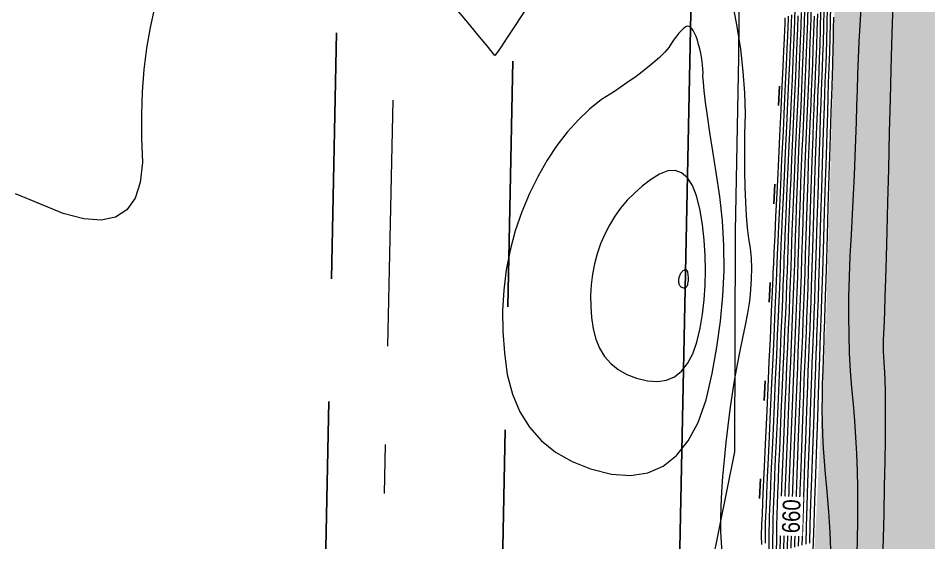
# Model space of a CAD drawing. Extents: x 408914 to 412362, y 6133812 to 6135729.
# Drawn here: x 410515.71 to 410562.01, y 6134141.28 to 6134167.95 of the extents above; entities that cross this region are included whole.
import ezdxf

# ---------------------------------------------------------------- set-up
doc = ezdxf.new("R2010")
doc.units = 0
doc.header["$LTSCALE"] = 5
for name, pattern in [('CENTERLINEX33', [6.5, 2.5, -1, 0.5, -1, 0.5, -1]), ('foc-FLOWLINE', [3.75, 2.5, -1.25]), ('foc-TOPO', [1, 0.2, -0.8])]:
    doc.linetypes.add(name, pattern=pattern)
for name, color, linetype in [('AS-ROADS', 254, 'Continuous'), ('F-EZE', 190, 'foc-FLOWLINE'), ('L-SEC', 7, 'Continuous'), ('T-LOW-AREA', 48, 'foc-TOPO')]:
    doc.layers.add(name, color=color, linetype=linetype)
for name, color, linetype, lineweight, true_color in [('AS-TELUS-ATCO PIPELINES', 7, 'foc-TEL', 9, 0xff9c38), ('C-TOPO-MAJR', 7, 'Continuous', 15, 0xd3aa5f), ('C-TOPO-MINR', 7, 'Continuous', 13, 0xe9d5af)]:
    doc.layers.add(name, color=color, linetype=linetype, lineweight=lineweight, true_color=true_color)
doc.layers.add('C-TOPO-MAJR-TEXT', color=7, linetype='Continuous', true_color=0x644b1b)
doc.layers.add('EXISTING PIPE (EXIST OR HP)', color=240, linetype='CENTERLINEX33', lineweight=20)
doc.styles.add('foc-LtypeFont', font='ARIALN.TTF', dxfattribs={"height": 7.35})
doc.styles.get("Standard").update_dxf_attribs({"font": 'ARIALN.TTF'})
doc.linetypes.add('foc-TEL', pattern='A,2,-1,["T",foc-LtypeFont,S=0.2,R=0,X=-0.425,Y=-0.75],-1.24,8', length=12.24)

msp = doc.modelspace()

# ---------------------------------------------------------------- hatches: boundary and pattern name
at = {"layer": 'AS-ROADS'}
h = msp.add_hatch(color=256, dxfattribs=at)
h.dxf.hatch_style = 1
h.paths.add_polyline_path([(410459.909, 6134102.815), (410473.373, 6134102.384), (410487.29, 6134102.369), (410499.54, 6134102.143), (410513.633, 6134101.862), (410531.19, 6134101.362), (410542.545, 6134101.244), (410562.978, 6134100.497), (410563.603, 6134105.075), (410564.351, 6134126.276), (410564.18, 6134137.58), (410564.457, 6134150.553), (410564.94, 6134169.43), (410565.468, 6134203.166), (410557.785, 6134203.061), (410557.554, 6134191.021), (410557.365, 6134178.284), (410557.163, 6134165.844), (410556.792, 6134152.62), (410556.119, 6134139.367), (410555.828, 6134127.005), (410555.488, 6134118.286), (410554.713, 6134114.745), (410553.303, 6134112.519), (410550.402, 6134110.311), (410546.861, 6134109.539), (410543.571, 6134109.474), (410534.917, 6134109.269), (410523.2, 6134109.396), (410510.918, 6134109.711), (410498.397, 6134109.913), (410486.022, 6134110.19), (410473.281, 6134110.347), (410460.165, 6134110.66)])

# ---------------------------------------------------------------- linework, layer by layer
at = {"layer": 'AS-TELUS-ATCO PIPELINES', "flags": 128}
msp.add_lwpolyline([(410546.272, 6134095.98), (410546.422, 6134099.006), (410547.594, 6134111.464), (410548.568, 6134118.576), (410548.586, 6134121.776), (410548.631, 6134122.445), (410547.956, 6134129.888), (410548.44, 6134131.919), (410549.77, 6134135.018), (410550.587, 6134138.183), (410552.145, 6134145.91), (410552.179, 6134157.127), (410552.348, 6134165.976), (410552.569, 6134191.053), (410553.031, 6134200.38)], dxfattribs=at)
at = {"layer": 'C-TOPO-MAJR', "flags": 128}
for points in [[(410555.689, 6134168.419), (410555.666, 6134167.677), (410555.639, 6134166.903), (410555.609, 6134166.096), (410555.575, 6134165.257), (410555.537, 6134164.385), (410555.495, 6134163.481), (410555.45, 6134162.545), (410555.408, 6134161.639), (410555.369, 6134160.765), (410555.333, 6134159.921), (410555.3, 6134159.108), (410555.27, 6134158.326), (410555.242, 6134157.575), (410555.218, 6134156.854), (410555.197, 6134156.165), (410555.173, 6134155.445), (410555.147, 6134154.696), (410555.117, 6134153.917), (410555.086, 6134153.107), (410555.051, 6134152.268), (410555.014, 6134151.399), (410554.974, 6134150.5), (410554.932, 6134149.571), (410554.891, 6134148.67), (410554.853, 6134147.795), (410554.818, 6134146.947), (410554.784, 6134146.126), (410554.752, 6134145.332), (410554.723, 6134144.566), (410554.696, 6134143.826), (410554.671, 6134143.113), (410554.652, 6134142.389), (410554.637, 6134141.653), (410554.627, 6134140.906)], [(410557.017, 6134168.684), (410556.994, 6134167.715), (410556.974, 6134166.914), (410556.957, 6134166.281), (410556.944, 6134165.817), (410556.934, 6134165.52), (410556.928, 6134165.392), (410556.917, 6134165.09), (410556.901, 6134164.614), (410556.879, 6134163.964), (410556.853, 6134163.141), (410556.821, 6134162.144), (410556.785, 6134160.973), (410556.743, 6134159.628), (410556.697, 6134158.11), (410556.655, 6134156.763), (410556.618, 6134155.588), (410556.587, 6134154.585), (410556.56, 6134153.754), (410556.539, 6134153.095), (410556.522, 6134152.607), (410556.51, 6134152.292), (410556.504, 6134152.148), (410556.491, 6134151.831), (410556.473, 6134151.341), (410556.449, 6134150.678), (410556.419, 6134149.842), (410556.384, 6134148.833), (410556.342, 6134147.651), (410556.295, 6134146.296), (410556.242, 6134144.768), (410556.195, 6134143.426), (410556.156, 6134142.272), (410556.123, 6134141.304), (410556.096, 6134140.523)], [(410555.025, 6134168.13), (410555.011, 6134167.718), (410554.99, 6134167.173), (410554.962, 6134166.496), (410554.926, 6134165.687), (410554.883, 6134164.744), (410554.833, 6134163.669), (410554.776, 6134162.462), (410554.711, 6134161.121), (410554.654, 6134159.914), (410554.603, 6134158.84), (410554.56, 6134157.899), (410554.523, 6134157.091), (410554.494, 6134156.417), (410554.471, 6134155.876), (410554.456, 6134155.467), (410554.447, 6134155.192), (410554.432, 6134154.786), (410554.411, 6134154.25), (410554.383, 6134153.582), (410554.348, 6134152.784), (410554.307, 6134151.855), (410554.26, 6134150.795), (410554.206, 6134149.604), (410554.146, 6134148.283), (410554.091, 6134147.089), (410554.043, 6134146.022), (410554.002, 6134145.081), (410553.966, 6134144.268), (410553.937, 6134143.582), (410553.914, 6134143.023), (410553.897, 6134142.591), (410553.886, 6134142.286), (410553.88, 6134141.87), (410553.877, 6134141.344), (410553.879, 6134140.706)], [(410556.342, 6134168.18), (410556.317, 6134167.309), (410556.291, 6134166.505), (410556.266, 6134165.769), (410556.24, 6134165.101), (410556.215, 6134164.501), (410556.189, 6134163.968), (410556.163, 6134163.365), (410556.135, 6134162.689), (410556.106, 6134161.943), (410556.076, 6134161.124), (410556.045, 6134160.235), (410556.014, 6134159.274), (410555.981, 6134158.241), (410555.947, 6134157.137), (410555.914, 6134156.104), (410555.883, 6134155.142), (410555.852, 6134154.251), (410555.823, 6134153.431), (410555.795, 6134152.681), (410555.768, 6134152.003), (410555.742, 6134151.396), (410555.718, 6134150.86), (410555.691, 6134150.25), (410555.663, 6134149.568), (410555.633, 6134148.812), (410555.602, 6134147.984), (410555.568, 6134147.083), (410555.533, 6134146.108), (410555.496, 6134145.061), (410555.457, 6134143.94), (410555.423, 6134142.908), (410555.396, 6134141.962), (410555.375, 6134141.105)], [(410547.151, 6134149.651), (410547.706, 6134149.51), (410548.212, 6134149.475), (410548.669, 6134149.546), (410549.077, 6134149.723), (410549.435, 6134150.005), (410549.745, 6134150.392), (410550.005, 6134150.886), (410550.216, 6134151.484), (410550.378, 6134152.189), (410550.504, 6134152.905), (410550.593, 6134153.634), (410550.646, 6134154.375), (410550.663, 6134155.127), (410550.643, 6134155.892), (410550.587, 6134156.669), (410550.495, 6134157.458), (410550.366, 6134158.259), (410550.196, 6134158.923), (410549.986, 6134159.45), (410549.734, 6134159.84), (410549.441, 6134160.092), (410549.107, 6134160.208), (410548.732, 6134160.186), (410548.316, 6134160.027), (410547.859, 6134159.731), (410547.433, 6134159.41), (410547.038, 6134159.065), (410546.674, 6134158.695), (410546.341, 6134158.3), (410546.039, 6134157.881), (410545.768, 6134157.438), (410545.528, 6134156.97), (410545.319, 6134156.477), (410545.146, 6134155.974), (410545.008, 6134155.46), (410544.907, 6134154.936), (410544.841, 6134154.401), (410544.811, 6134153.856), (410544.817, 6134153.301), (410544.859, 6134152.735), (410544.936, 6134152.159), (410545.073, 6134151.637), (410545.27, 6134151.17), (410545.527, 6134150.757), (410545.843, 6134150.399), (410546.219, 6134150.095), (410546.655, 6134149.845), (410547.151, 6134149.651)]]:
    msp.add_lwpolyline(points, dxfattribs=at)
at = {"layer": 'C-TOPO-MINR', "ltscale": 0.1, "flags": 128}
for points in [[(410522.636, 6134168.495), (410522.412, 6134167.48), (410522.232, 6134166.428), (410522.099, 6134165.339), (410522.011, 6134164.214), (410521.969, 6134163.053), (410521.972, 6134161.855), (410522.022, 6134160.62), (410521.915, 6134159.602), (410521.652, 6134158.799), (410521.233, 6134158.211), (410520.659, 6134157.84), (410519.928, 6134157.684), (410519.041, 6134157.744), (410517.999, 6134158.02), (410516.801, 6134158.511), (410515.572, 6134159.023)], [(410541.491, 6134168.358), (410540.982, 6134167.584), (410540.573, 6134166.967), (410540.265, 6134166.506), (410540.058, 6134166.203), (410539.951, 6134166.056), (410539.944, 6134166.065), (410539.811, 6134166.227), (410539.55, 6134166.542), (410539.162, 6134167.008), (410538.648, 6134167.627), (410538.006, 6134168.399)], [(410551.504, 6134140.775), (410551.462, 6134141.288), (410551.439, 6134141.855), (410551.436, 6134142.476), (410551.452, 6134143.15), (410551.487, 6134143.877), (410551.542, 6134144.657), (410551.616, 6134145.491), (410551.71, 6134146.377), (410551.81, 6134147.233), (410551.917, 6134148.057), (410552.03, 6134148.85), (410552.15, 6134149.612), (410552.277, 6134150.343), (410552.41, 6134151.042), (410552.55, 6134151.709), (410552.696, 6134152.346), (410552.814, 6134152.963), (410552.905, 6134153.561), (410552.967, 6134154.14), (410553.002, 6134154.699), (410553.008, 6134155.239), (410552.986, 6134155.76), (410552.937, 6134156.262), (410552.859, 6134156.745), (410552.794, 6134157.297), (410552.742, 6134157.917), (410552.701, 6134158.607), (410552.673, 6134159.366), (410552.658, 6134160.194), (410552.654, 6134161.091), (410552.663, 6134162.057), (410552.685, 6134163.092), (410552.656, 6134164.156), (410552.577, 6134165.25), (410552.448, 6134166.372), (410552.269, 6134167.525), (410552.04, 6134168.706)], [(410555.196, 6134168.379), (410555.18, 6134167.893), (410555.159, 6134167.299), (410555.131, 6134166.598), (410555.097, 6134165.789), (410555.056, 6134164.872), (410555.009, 6134163.848), (410554.956, 6134162.716), (410554.896, 6134161.477), (410554.842, 6134160.345), (410554.795, 6134159.321), (410554.753, 6134158.405), (410554.717, 6134157.596), (410554.688, 6134156.894), (410554.664, 6134156.3), (410554.646, 6134155.814), (410554.635, 6134155.435), (410554.617, 6134154.951), (410554.595, 6134154.361), (410554.566, 6134153.666), (410554.533, 6134152.865), (410554.493, 6134151.958), (410554.449, 6134150.946), (410554.398, 6134149.828), (410554.342, 6134148.605), (410554.291, 6134147.484), (410554.246, 6134146.465), (410554.206, 6134145.548), (410554.171, 6134144.733), (410554.141, 6134144.02), (410554.116, 6134143.408), (410554.097, 6134142.9), (410554.083, 6134142.493), (410554.073, 6134142), (410554.067, 6134141.421), (410554.066, 6134140.756)], [(410555.858, 6134168.594), (410555.835, 6134167.803), (410555.808, 6134167.004), (410555.779, 6134166.198), (410555.747, 6134165.385), (410555.713, 6134164.564), (410555.675, 6134163.736), (410555.635, 6134162.901), (410555.597, 6134162.071), (410555.56, 6134161.246), (410555.526, 6134160.426), (410555.494, 6134159.612), (410555.464, 6134158.803), (410555.435, 6134157.999), (410555.409, 6134157.201), (410555.384, 6134156.408), (410555.358, 6134155.61), (410555.331, 6134154.807), (410555.301, 6134154), (410555.27, 6134153.188), (410555.237, 6134152.372), (410555.203, 6134151.55), (410555.166, 6134150.724), (410555.128, 6134149.893), (410555.091, 6134149.065), (410555.056, 6134148.238), (410555.021, 6134147.413), (410554.988, 6134146.591), (410554.956, 6134145.77), (410554.926, 6134144.951), (410554.896, 6134144.135), (410554.868, 6134143.32), (410554.845, 6134142.518), (410554.826, 6134141.73), (410554.814, 6134140.955)], [(410556.028, 6134168.769), (410556.004, 6134167.929), (410555.978, 6134167.106), (410555.95, 6134166.3), (410555.92, 6134165.513), (410555.889, 6134164.743), (410555.855, 6134163.991), (410555.82, 6134163.257), (410555.785, 6134162.502), (410555.752, 6134161.727), (410555.719, 6134160.932), (410555.688, 6134160.116), (410555.658, 6134159.28), (410555.628, 6134158.424), (410555.599, 6134157.548), (410555.572, 6134156.651), (410555.544, 6134155.775), (410555.515, 6134154.919), (410555.485, 6134154.084), (410555.454, 6134153.269), (410555.423, 6134152.475), (410555.391, 6134151.701), (410555.358, 6134150.948), (410555.325, 6134150.215), (410555.291, 6134149.46), (410555.258, 6134148.681), (410555.225, 6134147.88), (410555.193, 6134147.055), (410555.16, 6134146.207), (410555.128, 6134145.337), (410555.096, 6134144.443), (410555.064, 6134143.527), (410555.038, 6134142.648), (410555.016, 6134141.808), (410555.001, 6134141.005)], [(410556.68, 6134168.432), (410556.655, 6134167.512), (410556.633, 6134166.71), (410556.612, 6134166.025), (410556.592, 6134165.459), (410556.575, 6134165.011), (410556.559, 6134164.68), (410556.54, 6134164.227), (410556.518, 6134163.652), (410556.493, 6134162.954), (410556.465, 6134162.133), (410556.433, 6134161.189), (410556.399, 6134160.123), (410556.362, 6134158.935), (410556.322, 6134157.623), (410556.285, 6134156.434), (410556.25, 6134155.365), (410556.219, 6134154.418), (410556.192, 6134153.592), (410556.167, 6134152.888), (410556.145, 6134152.305), (410556.126, 6134151.844), (410556.111, 6134151.504), (410556.091, 6134151.041), (410556.068, 6134150.454), (410556.041, 6134149.745), (410556.01, 6134148.913), (410555.976, 6134147.958), (410555.937, 6134146.88), (410555.895, 6134145.678), (410555.849, 6134144.354), (410555.809, 6134143.167), (410555.776, 6134142.117), (410555.749, 6134141.205)], [(410556.849, 6134168.558), (410556.825, 6134167.613), (410556.803, 6134166.812), (410556.784, 6134166.153), (410556.768, 6134165.638), (410556.755, 6134165.265), (410556.743, 6134165.036), (410556.728, 6134164.659), (410556.709, 6134164.133), (410556.686, 6134163.459), (410556.659, 6134162.637), (410556.627, 6134161.667), (410556.592, 6134160.548), (410556.553, 6134159.281), (410556.509, 6134157.867), (410556.47, 6134156.598), (410556.434, 6134155.477), (410556.403, 6134154.502), (410556.376, 6134153.673), (410556.353, 6134152.991), (410556.334, 6134152.456), (410556.318, 6134152.068), (410556.307, 6134151.826), (410556.291, 6134151.436), (410556.271, 6134150.898), (410556.245, 6134150.212), (410556.215, 6134149.378), (410556.18, 6134148.395), (410556.14, 6134147.265), (410556.095, 6134145.987), (410556.045, 6134144.561), (410556.002, 6134143.297), (410555.966, 6134142.194), (410555.936, 6134141.254)], [(410558.557, 6134168.452), (410558.504, 6134167.595), (410558.458, 6134166.75), (410558.418, 6134165.918), (410558.385, 6134165.099), (410558.36, 6134164.292), (410558.341, 6134163.498), (410558.317, 6134162.669), (410558.287, 6134161.804), (410558.253, 6134160.903), (410558.213, 6134159.966), (410558.167, 6134158.994), (410558.117, 6134157.986), (410558.061, 6134156.942), (410558.001, 6134155.862), (410557.958, 6134154.814), (410557.933, 6134153.795), (410557.925, 6134152.808), (410557.936, 6134151.851), (410557.964, 6134150.924), (410558.011, 6134150.029), (410558.075, 6134149.164), (410558.157, 6134148.329), (410558.226, 6134147.49), (410558.283, 6134146.645), (410558.328, 6134145.796), (410558.36, 6134144.942), (410558.379, 6134144.082), (410558.386, 6134143.218), (410558.381, 6134142.349), (410558.363, 6134141.474), (410558.345, 6134140.71)], [(410560.184, 6134168.569), (410560.153, 6134167.689), (410560.119, 6134166.608), (410560.082, 6134165.327), (410560.043, 6134163.845), (410560.001, 6134162.163), (410559.956, 6134160.281), (410559.914, 6134158.593), (410559.876, 6134157.1), (410559.841, 6134155.801), (410559.809, 6134154.697), (410559.781, 6134153.787), (410559.756, 6134153.072), (410559.734, 6134152.551), (410559.716, 6134152.224), (410559.703, 6134151.907), (410559.695, 6134151.599), (410559.693, 6134151.3), (410559.696, 6134151.011), (410559.705, 6134150.731), (410559.719, 6134150.46), (410559.738, 6134150.198), (410559.763, 6134149.946), (410559.781, 6134149.55), (410559.793, 6134149.01), (410559.797, 6134148.326), (410559.795, 6134147.498), (410559.786, 6134146.527), (410559.771, 6134145.411), (410559.748, 6134144.152), (410559.719, 6134142.749), (410559.691, 6134141.522), (410559.662, 6134140.473)], [(410554.687, 6134167.969), (410554.685, 6134167.71), (410554.683, 6134167.63), (410554.672, 6134167.367), (410554.652, 6134166.922), (410554.623, 6134166.293), (410554.585, 6134165.482), (410554.538, 6134164.488), (410554.482, 6134163.311), (410554.416, 6134161.952), (410554.342, 6134160.409), (410554.277, 6134159.051), (410554.22, 6134157.878), (410554.173, 6134156.888), (410554.135, 6134156.083), (410554.106, 6134155.462), (410554.085, 6134155.026), (410554.074, 6134154.774), (410554.072, 6134154.706), (410554.062, 6134154.457), (410554.043, 6134154.027), (410554.015, 6134153.415), (410553.98, 6134152.622), (410553.936, 6134151.648), (410553.883, 6134150.493), (410553.822, 6134149.157), (410553.753, 6134147.639), (410553.691, 6134146.298), (410553.638, 6134145.135), (410553.594, 6134144.148), (410553.557, 6134143.339), (410553.529, 6134142.707), (410553.509, 6134142.251), (410553.497, 6134141.973), (410553.494, 6134141.872), (410553.494, 6134141.611), (410553.497, 6134141.189)], [(410554.858, 6134168.06), (410554.854, 6134167.88), (410554.841, 6134167.543), (410554.821, 6134167.048), (410554.792, 6134166.395), (410554.756, 6134165.584), (410554.711, 6134164.616), (410554.657, 6134163.49), (410554.596, 6134162.207), (410554.527, 6134160.765), (410554.465, 6134159.483), (410554.412, 6134158.359), (410554.366, 6134157.394), (410554.329, 6134156.587), (410554.3, 6134155.94), (410554.278, 6134155.451), (410554.265, 6134155.121), (410554.26, 6134154.949), (410554.247, 6134154.622), (410554.227, 6134154.138), (410554.199, 6134153.499), (410554.164, 6134152.703), (410554.122, 6134151.752), (410554.071, 6134150.644), (410554.014, 6134149.381), (410553.949, 6134147.961), (410553.891, 6134146.694), (410553.841, 6134145.578), (410553.798, 6134144.615), (410553.762, 6134143.804), (410553.733, 6134143.144), (410553.711, 6134142.637), (410553.697, 6134142.282), (410553.69, 6134142.079), (410553.687, 6134141.74), (410553.687, 6134141.266)], [(410555.35, 6134168.068), (410555.328, 6134167.425), (410555.3, 6134166.699), (410555.267, 6134165.891), (410555.229, 6134165), (410555.185, 6134164.027), (410555.136, 6134162.971), (410555.081, 6134161.833), (410555.031, 6134160.777), (410554.986, 6134159.802), (410554.946, 6134158.91), (410554.911, 6134158.1), (410554.882, 6134157.371), (410554.857, 6134156.725), (410554.837, 6134156.161), (410554.822, 6134155.678), (410554.803, 6134155.116), (410554.779, 6134154.473), (410554.75, 6134153.749), (410554.717, 6134152.946), (410554.679, 6134152.062), (410554.637, 6134151.097), (410554.59, 6134150.052), (410554.539, 6134148.927), (410554.491, 6134147.879), (410554.448, 6134146.908), (410554.41, 6134146.014), (410554.375, 6134145.197), (410554.345, 6134144.457), (410554.319, 6134143.794), (410554.297, 6134143.208), (410554.279, 6134142.699), (410554.266, 6134142.129), (410554.257, 6134141.498), (410554.253, 6134140.806)], [(410555.519, 6134168.244), (410555.497, 6134167.551), (410555.47, 6134166.801), (410555.438, 6134165.993), (410555.402, 6134165.129), (410555.361, 6134164.206), (410555.316, 6134163.226), (410555.266, 6134162.189), (410555.22, 6134161.208), (410555.178, 6134160.284), (410555.14, 6134159.415), (410555.106, 6134158.604), (410555.076, 6134157.849), (410555.05, 6134157.15), (410555.028, 6134156.507), (410555.01, 6134155.922), (410554.988, 6134155.28), (410554.963, 6134154.584), (410554.934, 6134153.833), (410554.901, 6134153.026), (410554.865, 6134152.165), (410554.826, 6134151.248), (410554.782, 6134150.276), (410554.735, 6134149.249), (410554.691, 6134148.274), (410554.651, 6134147.351), (410554.614, 6134146.48), (410554.579, 6134145.662), (410554.549, 6134144.895), (410554.521, 6134144.18), (410554.496, 6134143.517), (410554.475, 6134142.906), (410554.459, 6134142.259), (410554.447, 6134141.576), (410554.44, 6134140.856)], [(410556.173, 6134168.055), (410556.147, 6134167.207), (410556.121, 6134166.403), (410556.093, 6134165.641), (410556.065, 6134164.922), (410556.035, 6134164.246), (410556.005, 6134163.613), (410555.974, 6134162.933), (410555.943, 6134162.208), (410555.913, 6134161.437), (410555.882, 6134160.62), (410555.851, 6134159.758), (410555.821, 6134158.849), (410555.79, 6134157.894), (410555.759, 6134156.894), (410555.729, 6134155.939), (410555.699, 6134155.03), (410555.668, 6134154.167), (410555.639, 6134153.35), (410555.609, 6134152.578), (410555.58, 6134151.852), (410555.55, 6134151.172), (410555.521, 6134150.538), (410555.491, 6134149.855), (410555.461, 6134149.125), (410555.429, 6134148.346), (410555.397, 6134147.52), (410555.364, 6134146.645), (410555.33, 6134145.723), (410555.296, 6134144.752), (410555.26, 6134143.734), (410555.23, 6134142.778), (410555.206, 6134141.885), (410555.188, 6134141.055)], [(410556.511, 6134168.306), (410556.486, 6134167.41), (410556.462, 6134166.607), (410556.439, 6134165.897), (410556.416, 6134165.28), (410556.395, 6134164.756), (410556.374, 6134164.324), (410556.351, 6134163.796), (410556.326, 6134163.171), (410556.299, 6134162.448), (410556.27, 6134161.629), (410556.239, 6134160.712), (410556.206, 6134159.699), (410556.171, 6134158.588), (410556.134, 6134157.38), (410556.099, 6134156.269), (410556.067, 6134155.254), (410556.036, 6134154.334), (410556.007, 6134153.512), (410555.981, 6134152.785), (410555.957, 6134152.154), (410555.934, 6134151.62), (410555.914, 6134151.182), (410555.891, 6134150.645), (410555.866, 6134150.011), (410555.837, 6134149.279), (410555.806, 6134148.449), (410555.772, 6134147.52), (410555.735, 6134146.494), (410555.695, 6134145.37), (410555.653, 6134144.147), (410555.616, 6134143.037), (410555.586, 6134142.04), (410555.562, 6134141.155)], [(410557.168, 6134168.007), (410557.154, 6134167.389), (410557.141, 6134166.869), (410557.131, 6134166.448), (410557.123, 6134166.125), (410557.118, 6134165.901), (410557.114, 6134165.775), (410557.113, 6134165.748), (410557.106, 6134165.521), (410557.092, 6134165.095), (410557.073, 6134164.47), (410557.047, 6134163.645), (410557.015, 6134162.621), (410556.978, 6134161.398), (410556.934, 6134159.975), (410556.884, 6134158.353), (410556.84, 6134156.928), (410556.802, 6134155.7), (410556.77, 6134154.669), (410556.745, 6134153.835), (410556.725, 6134153.198), (410556.711, 6134152.758), (410556.702, 6134152.516), (410556.7, 6134152.47), (410556.696, 6134152.349), (410556.689, 6134152.152), (410556.679, 6134151.879), (410556.666, 6134151.531), (410556.651, 6134151.107), (410556.634, 6134150.608), (410556.614, 6134150.033), (410556.591, 6134149.382), (410556.58, 6134148.729), (410556.579, 6134148.074), (410556.59, 6134147.416), (410556.611, 6134146.757), (410556.644, 6134146.095), (410556.688, 6134145.431), (410556.742, 6134144.764), (410556.808, 6134144.095), (410556.865, 6134143.467), (410556.912, 6134142.879), (410556.951, 6134142.332), (410556.98, 6134141.824), (410557, 6134141.358), (410557.011, 6134140.931)], [(410550.524, 6134165.006), (410550.528, 6134165.188), (410550.523, 6134165.376), (410550.509, 6134165.568), (410550.486, 6134165.766), (410550.454, 6134165.969), (410550.414, 6134166.177), (410550.365, 6134166.39), (410550.307, 6134166.608), (410550.24, 6134166.832), (410550.173, 6134167.025), (410550.104, 6134167.188), (410550.036, 6134167.32), (410549.966, 6134167.422), (410549.896, 6134167.493), (410549.826, 6134167.534), (410549.755, 6134167.545), (410549.683, 6134167.525), (410549.602, 6134167.481), (410549.512, 6134167.411), (410549.414, 6134167.316), (410549.306, 6134167.197), (410549.19, 6134167.052), (410549.065, 6134166.882), (410548.93, 6134166.687), (410548.787, 6134166.468), (410548.581, 6134166.223), (410548.312, 6134165.954), (410547.98, 6134165.659), (410547.585, 6134165.34), (410547.126, 6134164.995), (410546.605, 6134164.626), (410546.021, 6134164.232), (410545.374, 6134163.812), (410544.758, 6134163.328), (410544.173, 6134162.777), (410543.619, 6134162.162), (410543.095, 6134161.481), (410542.602, 6134160.734), (410542.141, 6134159.922), (410541.71, 6134159.045), (410541.31, 6134158.102), (410540.978, 6134157.139), (410540.716, 6134156.156), (410540.521, 6134155.153), (410540.395, 6134154.13), (410540.338, 6134153.087), (410540.349, 6134152.024), (410540.429, 6134150.941), (410540.577, 6134149.838), (410540.84, 6134148.839), (410541.217, 6134147.945), (410541.708, 6134147.155), (410542.313, 6134146.469), (410543.033, 6134145.888), (410543.867, 6134145.411), (410544.815, 6134145.038), (410545.878, 6134144.769), (410546.846, 6134144.703), (410547.721, 6134144.838), (410548.501, 6134145.176), (410549.188, 6134145.716), (410549.78, 6134146.458), (410550.278, 6134147.401), (410550.682, 6134148.547), (410550.992, 6134149.896), (410551.238, 6134151.227), (410551.422, 6134152.543), (410551.542, 6134153.843), (410551.599, 6134155.127), (410551.593, 6134156.394), (410551.524, 6134157.646), (410551.391, 6134158.881), (410551.196, 6134160.101), (410551.025, 6134161.19), (410550.879, 6134162.15), (410550.758, 6134162.981), (410550.662, 6134163.681), (410550.591, 6134164.253), (410550.545, 6134164.694), (410550.524, 6134165.006)], [(410549.486, 6134154.263), (410549.534, 6134154.251), (410549.577, 6134154.248), (410549.617, 6134154.254), (410549.652, 6134154.269), (410549.683, 6134154.294), (410549.71, 6134154.327), (410549.732, 6134154.37), (410549.75, 6134154.421), (410549.764, 6134154.482), (410549.775, 6134154.544), (410549.783, 6134154.607), (410549.787, 6134154.671), (410549.789, 6134154.736), (410549.787, 6134154.802), (410549.782, 6134154.869), (410549.774, 6134154.937), (410549.763, 6134155.006), (410549.749, 6134155.063), (410549.73, 6134155.108), (410549.709, 6134155.142), (410549.683, 6134155.164), (410549.655, 6134155.174), (410549.622, 6134155.172), (410549.586, 6134155.158), (410549.547, 6134155.133), (410549.51, 6134155.105), (410549.476, 6134155.075), (410549.445, 6134155.043), (410549.416, 6134155.009), (410549.39, 6134154.973), (410549.367, 6134154.935), (410549.346, 6134154.894), (410549.328, 6134154.852), (410549.313, 6134154.809), (410549.301, 6134154.764), (410549.292, 6134154.719), (410549.287, 6134154.673), (410549.284, 6134154.626), (410549.285, 6134154.578), (410549.288, 6134154.529), (410549.295, 6134154.48), (410549.307, 6134154.435), (410549.324, 6134154.394), (410549.346, 6134154.359), (410549.373, 6134154.328), (410549.406, 6134154.302), (410549.443, 6134154.28), (410549.486, 6134154.263)]]:
    msp.add_lwpolyline(points, dxfattribs=at)
at = {"layer": 'EXISTING PIPE (EXIST OR HP)', "flags": 128}
msp.add_lwpolyline([(410548.457, 6134129.794), (410547.516, 6134131.803), (410547.451, 6134131.907), (410545.97, 6134133.329), (410544.784, 6134134.094), (410541.831, 6134134.148), (410538.405, 6134134.425), (410534.984, 6134134.962), (410533.96, 6134135.744), (410534.043, 6134137.94), (410534.263, 6134140.487), (410534.568, 6134154.4), (410534.99, 6134174.256), (410536.195, 6134202.374)], dxfattribs=at)
at = {"layer": 'F-EZE', "flags": 128}
msp.add_lwpolyline([(410565.307, 6134907.184), (410556.304, 6134907.365), (410548.306, 6134523.315), (410557.301, 6134523.128), (410557.113, 6134514.133), (410548.119, 6134514.32), (410540.184, 6134133.252), (410549.159, 6134133.075), (410548.804, 6134115.086), (410539.809, 6134115.273), (410539.996, 6134124.258), (410149.991, 6134131.97), (410149.813, 6134122.975), (410140.819, 6134123.153), (410140.997, 6134132.147), (409757.025, 6134139.74), (409756.84, 6134130.737), (409744.847, 6134130.983), (409745.216, 6134148.972), (410531.189, 6134133.43), (410547.559, 6134919.539)], dxfattribs=at)
at = {"layer": 'L-SEC'}
msp.add_line((410548.804, 6134115.086), (410565.548, 6134919.177), dxfattribs=at)
at = {"layer": 'T-LOW-AREA', "flags": 128}
msp.add_lwpolyline([(410554.988, 6134204.499), (410554.897, 6134192.488), (410554.621, 6134180.164), (410554.545, 6134167.429), (410553.949, 6134154.547), (410553.299, 6134141.667), (410553.614, 6134130.207), (410553.679, 6134123.219), (410553.008, 6134118.921), (410551.301, 6134117.051), (410548.938, 6134116.074), (410545.446, 6134115.824), (410538.531, 6134114.951), (410530.975, 6134113.277), (410520.289, 6134113.09), (410507.828, 6134113.632), (410492.911, 6134113.757), (410482.233, 6134113.601), (410471.08, 6134113.631), (410460.353, 6134113.649)], dxfattribs=at)

# ---------------------------------------------------------------- next in the draw order: texts
at = {"layer": 'C-TOPO-MAJR-TEXT', "insert": (410555.021, 6134142.63, 660), "char_height": 0.9, "attachment_point": 5, "rotation": 88.3148, "bg_fill": 3, "box_fill_scale": 1.15, "bg_fill_color": 256, "bg_fill_transparency": 0}
msp.add_mtext('660', dxfattribs=at)

doc.saveas('drawing.dxf')
